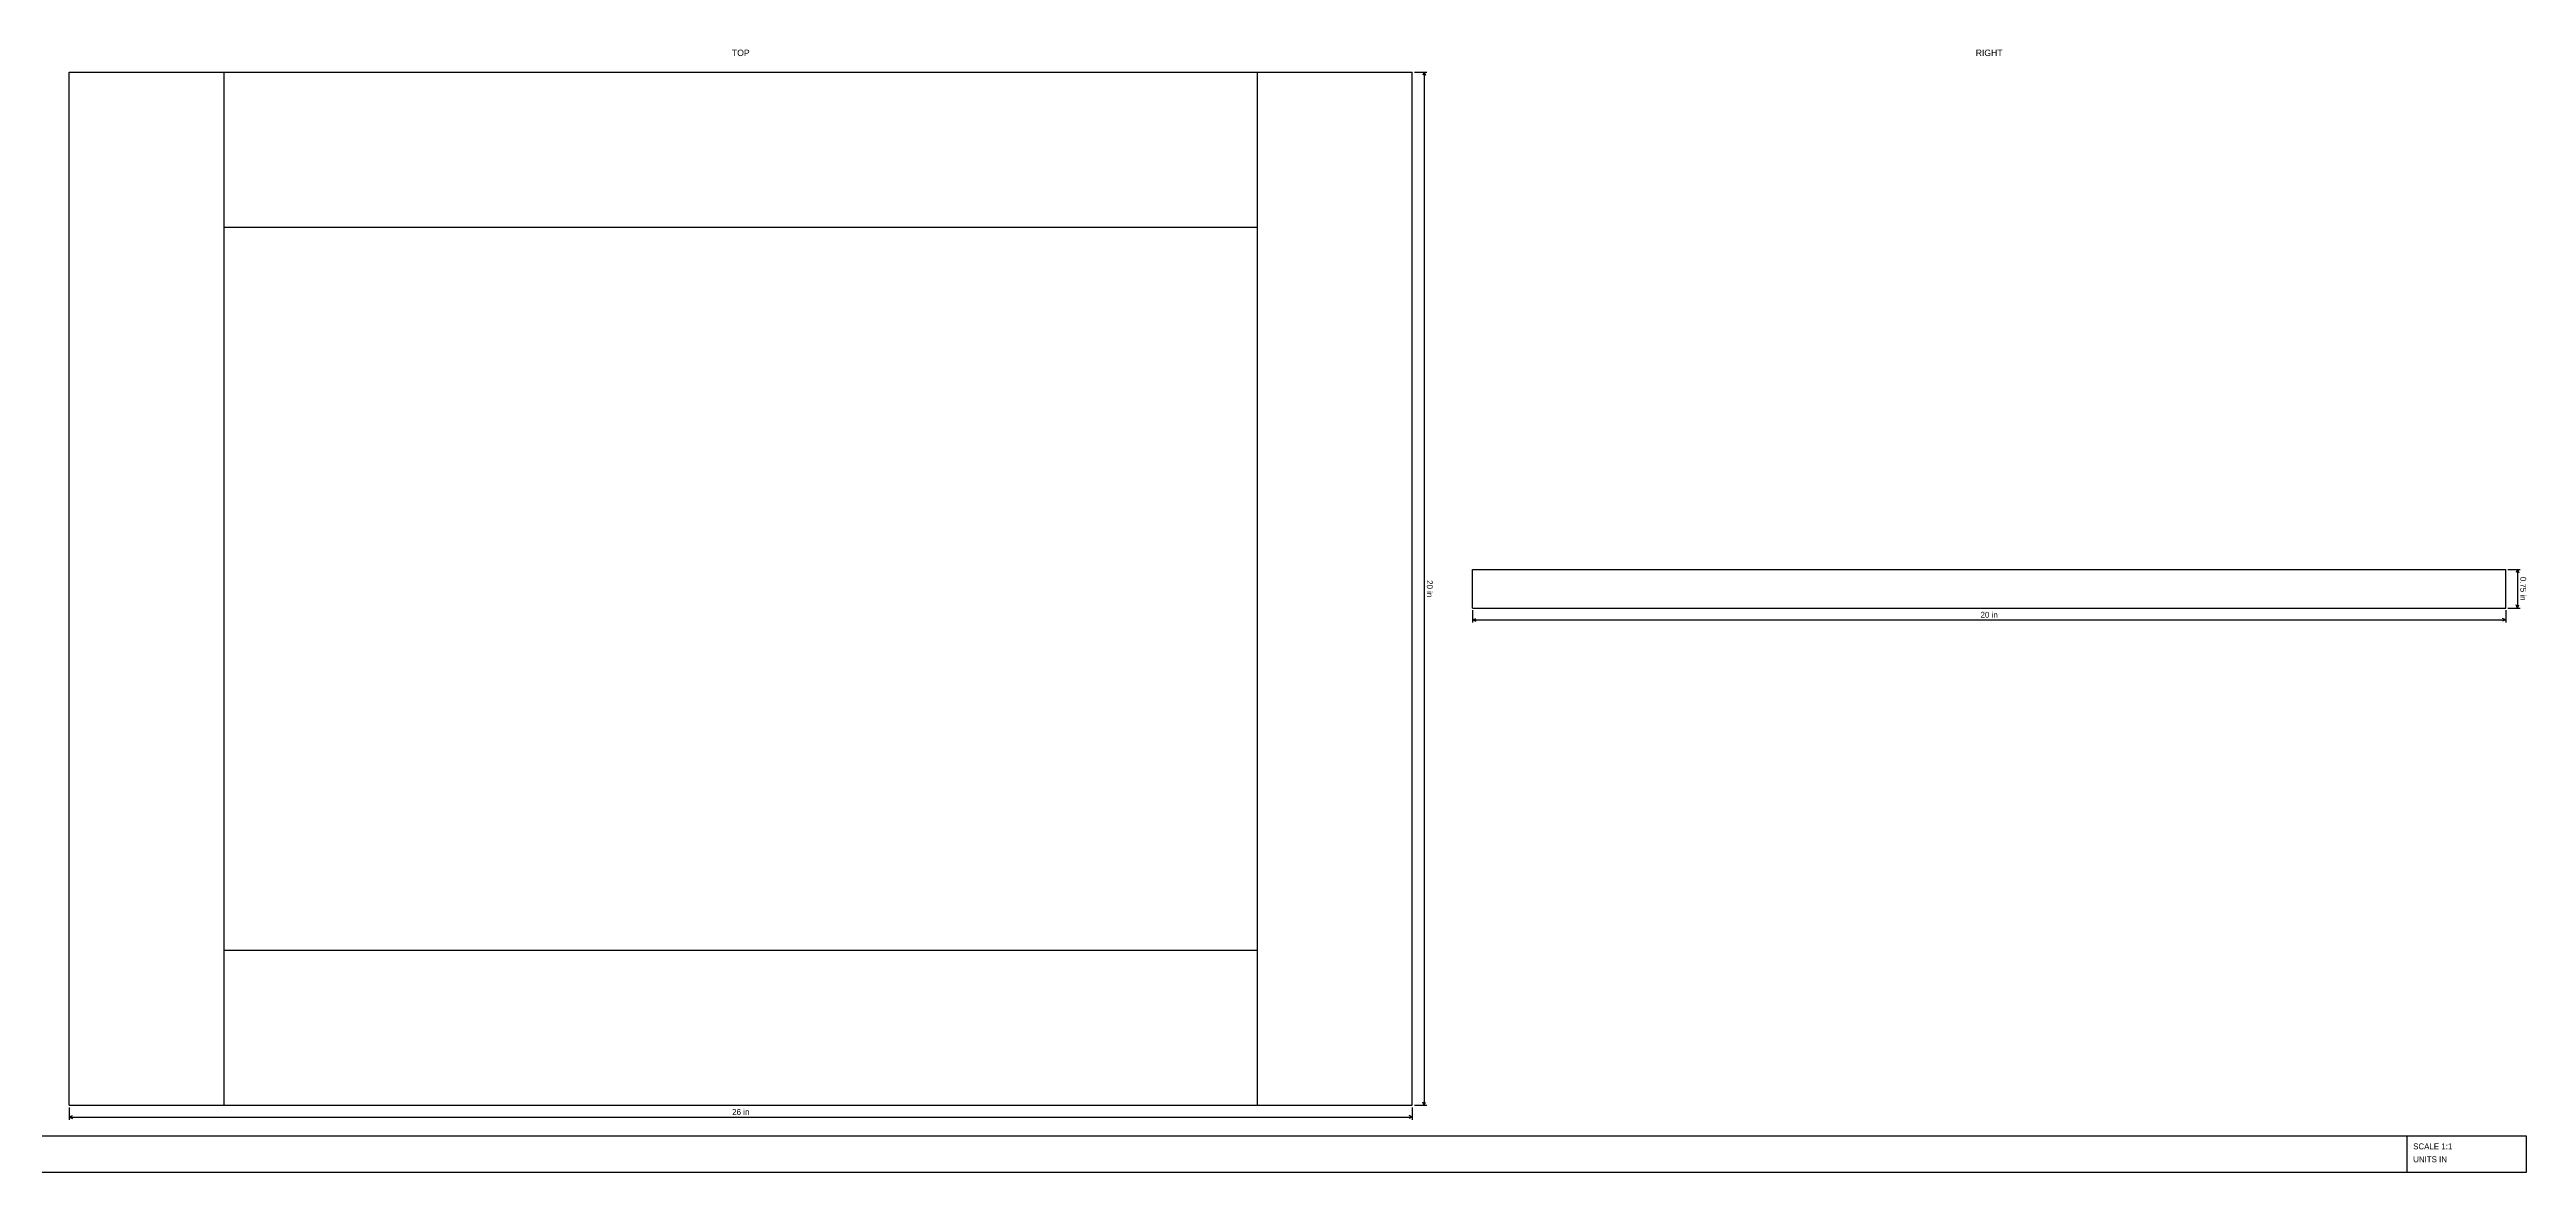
# Model space of a CAD drawing. Header units: inches. Extents: x 0.3 to 75.4, y 0.3 to 22.
# Drawn here: x 27.47 to 75.42, y 0.29 to 22.03 of the extents above; entities that cross this region are included whole.
import ezdxf
from ezdxf.enums import TextEntityAlignment as Align

# ---------------------------------------------------------------- set-up
doc = ezdxf.new("R2010")
doc.units = ezdxf.units.IN
doc.header["$MEASUREMENT"] = 0
for name, color, linetype in [('ANNOTATION', 7, 'CONTINUOUS'), ('DIMENSION', 3, 'CONTINUOUS'), ('VISIBLE', 7, 'CONTINUOUS')]:
    doc.layers.add(name, color=color, linetype=linetype)

msp = doc.modelspace()

# ---------------------------------------------------------------- linework, layer by layer
at = {"layer": 'ANNOTATION'}
for p, q in [((0.291667, 1), (75.416667, 1)), ((73.104167, 1), (73.104167, 0.291667)), ((75.416667, 1), (75.416667, 0.291667)), ((75.416667, 0.291667), (0.291667, 0.291667))]:
    msp.add_line(p, q, dxfattribs=at)
at = {"layer": 'DIMENSION'}
for p, q in [((53.895833, 21.59375), (54.135417, 21.59375)), ((54.083333, 21.59375), (54.056333, 21.53375)), ((54.083333, 21.59375), (54.083333, 1.59375)), ((54.083333, 21.59375), (54.110333, 21.53375)), ((75.0625, 11.96875), (75.302083, 11.96875)), ((75.25, 11.96875), (75.223, 11.90875)), ((75.25, 11.96875), (75.25, 11.21875)), ((75.25, 11.96875), (75.277, 11.90875)), ((55.020833, 11.177083), (55.020833, 10.9375)), ((75.020833, 11.177083), (75.020833, 10.9375)), ((75.0625, 11.21875), (75.302083, 11.21875)), ((75.25, 11.21875), (75.223, 11.27875)), ((75.25, 11.21875), (75.277, 11.27875)), ((55.020833, 10.989583), (55.080833, 11.016583)), ((55.020833, 10.989583), (75.020833, 10.989583)), ((55.020833, 10.989583), (55.080833, 10.962583)), ((75.020833, 10.989583), (74.960833, 11.016583)), ((75.020833, 10.989583), (74.960833, 10.962583)), ((27.854167, 1.552083), (27.854167, 1.3125)), ((53.854167, 1.552083), (53.854167, 1.3125)), ((53.895833, 1.59375), (54.135417, 1.59375)), ((54.083333, 1.59375), (54.056333, 1.65375)), ((54.083333, 1.59375), (54.110333, 1.65375)), ((27.854167, 1.364583), (27.914167, 1.391583)), ((27.854167, 1.364583), (53.854167, 1.364583)), ((27.854167, 1.364583), (27.914167, 1.337583)), ((53.854167, 1.364583), (53.794167, 1.391583)), ((53.854167, 1.364583), (53.794167, 1.337583))]:
    msp.add_line(p, q, dxfattribs=at)
at = {"layer": 'VISIBLE'}
for p, q in [((27.854167, 1.59375), (27.854167, 21.59375)), ((27.854167, 21.59375), (30.854167, 21.59375)), ((30.854167, 18.59375), (30.854167, 21.59375)), ((30.854167, 21.59375), (50.854167, 21.59375)), ((50.854167, 18.59375), (50.854167, 21.59375)), ((50.854167, 21.59375), (53.854167, 21.59375)), ((53.854167, 1.59375), (53.854167, 21.59375)), ((30.854167, 4.59375), (30.854167, 18.59375)), ((30.854167, 18.59375), (50.854167, 18.59375)), ((50.854167, 4.59375), (50.854167, 18.59375)), ((55.020833, 11.21875), (55.020833, 11.96875)), ((55.020833, 11.96875), (58.020833, 11.96875)), ((58.020833, 11.96875), (72.020833, 11.96875)), ((72.020833, 11.96875), (75.020833, 11.96875)), ((75.020833, 11.21875), (75.020833, 11.96875)), ((55.020833, 11.21875), (58.020833, 11.21875)), ((58.020833, 11.21875), (72.020833, 11.21875)), ((72.020833, 11.21875), (75.020833, 11.21875)), ((30.854167, 1.59375), (30.854167, 4.59375)), ((30.854167, 4.59375), (50.854167, 4.59375)), ((50.854167, 1.59375), (50.854167, 4.59375)), ((27.854167, 1.59375), (30.854167, 1.59375)), ((30.854167, 1.59375), (50.854167, 1.59375)), ((50.854167, 1.59375), (53.854167, 1.59375))]:
    msp.add_line(p, q, dxfattribs=at)

# ---------------------------------------------------------------- texts
at = {"layer": 'ANNOTATION'}
for s, p in [('TOP', (40.854167, 21.90625)), ('RIGHT', (65.020833, 21.90625))]:
    msp.add_text(s, height=0.125, dxfattribs=at).set_placement(p, align=Align.CENTER)
for s, p in [('SCALE 1:1', (73.229167, 0.739583)), ('UNITS IN', (73.229167, 0.489583))]:
    msp.add_text(s, height=0.114583, dxfattribs=at).set_placement(p)
at = {"layer": 'DIMENSION'}
for s, p in [('20 in', (54.135417, 11.59375)), ('0.75 in', (75.302083, 11.59375))]:
    msp.add_text(s, height=0.114583, rotation=-90, dxfattribs=at).set_placement(p, align=Align.CENTER)
for s, p in [('20 in', (65.020833, 11.03125)), ('26 in', (40.854167, 1.40625))]:
    msp.add_text(s, height=0.114583, dxfattribs=at).set_placement(p, align=Align.CENTER)

doc.saveas('drawing.dxf')
